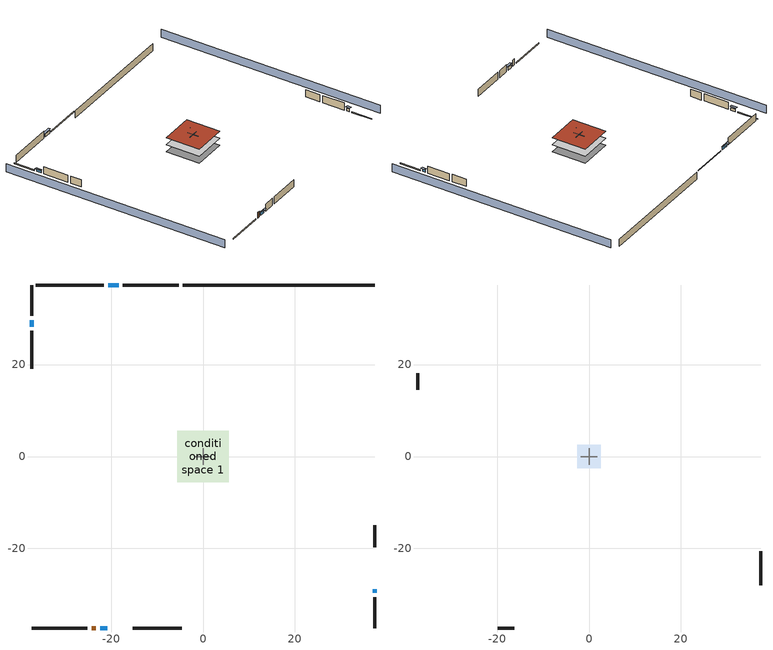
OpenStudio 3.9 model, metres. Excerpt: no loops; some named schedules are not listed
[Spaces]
conditioned space 1
 floor foundation (Slab2 construction): -5.58,-5.58 -5.58,5.58 5.58,5.58 5.58,-5.58 z-2.13
 floor adiabatic (AdiabaticFloorConstruction): -5.58,-5.58 -5.58,5.58 5.58,5.58 5.58,-5.58 z0.3
 wall outside (Wall3 construction): -21.57,37.3 -36.37,37.3 z0.3:2.74
 wall outside (Wall4 construction): 37.3,-19.73 37.3,-14.94 z0.3:2.74
 wall outside (Wall7 construction): -15.28,-37.3 -4.67,-37.3 z0.3:2.74
 wall outside (Wall8 construction): -37.3,27.31 -37.3,19.08 z0.3:2.74
 wall outside (RimJoist1 construction): -5.29,37.3 -17.42,37.3 z0.3:0.61
 wall outside (RimJoist2 construction): 37.3,-37.3 37.3,-30.57 z0.3:0.61
 wall outside (RimJoist3 construction): -37.3,-37.3 -25.17,-37.3 z0.3:0.61
 wall outside (RimJoist4 construction): -37.3,37.3 -37.3,30.57 z0.3:0.61
 wall outside (AdiabaticWallConstruction): -18.35,37.3 -20.64,37.3 / 37.3,-29.64 37.3,-28.9 z0.3:1.31; -22.4,-37.3 -20.79,-37.3 z0.3:1.4; -37.3,29.64 -37.3,28.23 z0.3:1.22
 wall outside (AdiabaticWallConstruction 1): -24.24,-37.3 -23.33,-37.3 z0.3:2.34
 wall to garage 1 (Wall5 construction): -1.83,0 1.83,0 z0.3:2.74
 wall to garage 1 (Wall6 construction): 0,-1.83 0,1.83 z0.3:2.74
 wall foundation (FoundationWall1 construction): 37.3,37.3 -4.36,37.3 z-2.13:0.3
 window (WindowConstruction): -18.35,37.3 -20.64,37.3 z0.3:1.31
 window (WindowConstruction 1): 37.3,-29.64 37.3,-28.9 z0.3:1.31
 window (WindowConstruction 2): -22.4,-37.3 -20.79,-37.3 z0.3:1.4
 window (WindowConstruction 3): -37.3,29.64 -37.3,28.24 z0.3:1.22
 door (Door): -24.24,-37.3 -23.33,-37.3 z0.3:2.34
 ceiling adiabatic (AdiabaticFloorConstruction): 5.58,-5.58 5.58,5.58 -5.58,5.58 -5.58,-5.58 z0.3
 roof outside (Roof2 construction): -5.58,5.58 -5.58,-5.58 5.58,-5.58 5.58,5.58 z2.74
garage 1
 floor foundation (Slab1 construction): -2.59,-2.59 -2.59,2.59 2.59,2.59 2.59,-2.59 z0
 wall outside (Wall1 construction): 37.3,-27.97 37.3,-20.65 z0.3:2.74
 wall outside (Wall2 construction): -19.86,-37.3 -16.2,-37.3 z0.3:2.74
 wall outside (Wall9 construction): -37.3,18.16 -37.3,14.5 z0.3:2.74
 roof outside (Roof1 construction): -2.59,2.59 -2.59,-2.59 2.59,-2.59 2.59,2.59 z2.74
shading: -41.87,37.3 -41.87,-37.3 / 41.87,-37.3 41.87,37.3 z0:2.74; -20.95,37.3 -18.05,37.3 -18.05,37.91 -20.95,37.91 z1.62; 37.3,-28.59 37.3,-29.94 37.91,-29.94 37.91,-28.59 z1.62; -20.49,-37.3 -22.7,-37.3 -22.7,-37.91 -20.49,-37.91 z1.71; -37.3,27.93 -37.3,29.94 -37.91,29.94 -37.91,27.93 z1.52
[Site]
Portland Intl Arpt_OR: Latitude {deg}=45.59; Longitude {deg}=-122.6; Time Zone {hr}=-8; Elevation {m}=33; Terrain=Suburbs; Keep Site Location Information=Yes
[Site:GroundTemperature:Shallow]
10.2558, 8.96328, 8.85977, 9.47314, 11.9355, 14.3863, 16.5111, 17.8571, 17.9714, 16.8767, 14.8061, 12.4304
[Site:WaterMainsTemperature]
Calculation Method=Schedule; Temperature Schedule=mains temperature schedule
[Building]
Building 1
[Material] Roughness=Rough
Name | Thickness {m} | Conductivity {W/m-K} | Density {kg/m3} | Specific Heat {J/kg-K} | Thermal Absorptance | Solar Absorptance | Visible Absorptance
asphalt or fiberglass shingles | 0.00635 | 0.162714 | 1121.4 | 1465.45 | 0.9 | 0.85 | 0.85
roof rigid ins | 0.00254769 | 0.029427 | 32.04 | 1214.23 | 0.9 | 0.7 | 0.7
osb sheathing 0.5 in. | 0.0127 | 0.115458 | 512.64 | 1214.23 | 0.9 | 0.6 | 0.6
roof rigid ins 1 | 0.103632 | 0.029427 | 32.04 | 1214.23 | 0.9 | 0.7 | 0.7
osb sheathing 0.75 in. | 0.01905 | 0.115458 | 512.64 | 1214.23 | 0.9 | 0.7 | 0.7
roof stud and cavity | 0.2032 | 0.0828465 | 78.34581 | 1123.46 | 0.9 | 0.7 | 0.7
gypsum board | 0.0127 | 0.160291 | 801 | 837.4 | 0.9 | 0.6 | 0.6
wood siding | 0.0254 | 0.102417 | 544.68 | 1172.36 | 0.9 | 0.85 | 0.85
osb sheathing 0.5 in. 1 | 0.0127 | 0.115458 | 512.64 | 1214.23 | 0.9 | 0.7 | 0.7
wall stud and cavity | 0.1397 | 0.727959 | 139.0536 | 1170.24 | 0.9 | 0.6 | 0.6
wall stud and cavity 1 | 0.1397 | 0.550994 | 139.0536 | 1170.24 | 0.9 | 0.7 | 0.7
osb sheathing 0.5 in. 2; osb sheathing 0.5 in. 3 | 0.0127 | 0.115458 | 512.64 | 1214.23
wall stud and cavity 2 | 0.1397 | 0.335416 | 139.0536 | 1170.24 | 0.9 | 0.7 | 0.7
rim joist stud and cavity | 0.0508 | 0.178688 | 50.32683 | 1063.81 | 0.9 | 0.6 | 0.6
concrete 4.0 in. | 0.1016 | 1.803125 | 2242.8 | 837.4 | 0.9 | 0.7 | 0.7
concrete 8.0 in. | 0.2032 | 1.803125 | 2242.8 | 837.4 | 0.9 | 0.7 | 0.7
gypsum board 1 | 0.0127 | 0.160291 | 801 | 837.4 | 0.9 | 0.7 | 0.7
floor covering | 0.0127 | 0.0450781 | 54.468 | 1339.84 | 0.9 | 0.9 | 0.9
wood siding 1; wood siding 2 | 0.0254 | 0.102417 | 544.68 | 1172.36
wall rigid ins; floor rigid ins | 0.512978 | 0.029427 | 32.04 | 1214.23 | 0.9 | 0.7 | 0.7
wall stud and cavity 3 | 0.0889 | 0.380278 | 52.3479 | 1209.89 | 0.9 | 0.7 | 0.7
door material | 0.04445 | 0.0612267 | 512.64 | 1214.23 | 0.9 | 0.7 | 0.7
floor stud and cavity | 0.1397 | 1.75129 | 37.0049 | 1207.88 | 0.9 | 0.7 | 0.7
floor covering 1 | 0.0127 | 0.0433444 | 54.468 | 1339.84 | 0.9 | 0.6 | 0.6
wall stud and cavity 4 | 0.0889 | 0.391764 | 83.0341 | 1211.67 | 0.9 | 0.7 | 0.7
furniture material conditioned space 1; furniture material garage 1 | 0.1524 | 0.115458 | 640.8 | 1214.23 | 0.9 | 0.6 | 0.6
[Construction]
Roof1 construction: asphalt or fiberglass shingles, roof rigid ins, osb sheathing 0.5 in.
Roof2 construction: asphalt or fiberglass shingles, roof rigid ins 1, osb sheathing 0.75 in., roof stud and cavity, gypsum board
Wall1 construction; Wall2 construction; Wall9 construction: wood siding, osb sheathing 0.5 in. 1, wall stud and cavity
Wall3 construction; Wall4 construction; Wall7 construction; Wall8 construction: wood siding, osb sheathing 0.5 in. 1, wall stud and cavity 1, gypsum board
Wall5 construction: osb sheathing 0.5 in. 2, wall stud and cavity 2, gypsum board
Wall6 construction: osb sheathing 0.5 in. 3, wall stud and cavity 2, gypsum board
RimJoist1 construction; RimJoist2 construction; RimJoist3 construction; RimJoist4 construction: wood siding, rim joist stud and cavity
Slab1 construction: concrete 4.0 in.
FoundationWall1 construction: concrete 8.0 in., gypsum board 1
Slab2 construction: concrete 4.0 in., floor covering
WindowConstruction; WindowConstruction 1; WindowConstruction 2; WindowConstruction 3: WindowMaterial
AdiabaticWallConstruction: wood siding 1, wall rigid ins, wall stud and cavity 3, gypsum board
Door: door material
AdiabaticWallConstruction 1: wood siding 2, wall rigid ins, wall stud and cavity 3, gypsum board
AdiabaticFloorConstruction: floor stud and cavity, floor rigid ins, osb sheathing 0.75 in., floor covering 1
PartitionWallConstruction: gypsum board, wall stud and cavity 4, gypsum board
furniture construction conditioned space 1: furniture material conditioned space 1
furniture construction garage 1: furniture material garage 1
[WindowMaterial:SimpleGlazingSystem]
WindowMaterial: U-Factor {W/m2-K}=2.15764; Solar Heat Gain Coefficient=0.44
[ThermalZone] Multiplier=1; Use Ideal Air Loads=No
Name | Volume {m3} | Thermostat
conditioned space | 606.66 | conditioned space temperature setpoint
garage | 65.242
[Sizing:Zone]
garage: Zone Cooling Design Supply Air Temperature Input Method=SupplyAirTemperature; Zone Cooling Design Supply Air Temperature {C}=14; Zone Cooling Design Supply Air Temperature Difference {deltaC}=11.11; Zone Heating Design Supply Air Temperature Input Method=SupplyAirTemperature; Zone Heating Design Supply Air Temperature {C}=40; Zone Heating Design Supply Air Temperature Difference {deltaC}=11.11; Zone Cooling Design Supply Air Humidity Ratio {kg-H2O/kg-air}=0.0085; Zone Heating Design Supply Air Humidity Ratio {kg-H2O/kg-air}=0.008; Cooling Design Air Flow Method=DesignDay; Heating Design Air Flow Method=DesignDay; Account for Dedicated Outdoor Air System=No; Dedicated Outdoor Air System Control Strategy=NeutralSupplyAir; Dedicated Outdoor Air Low Setpoint Temperature for Design {C}=autosize; Dedicated Outdoor Air High Setpoint Temperature for Design {C}=autosize; Zone Load Sizing Method=Sensible Load Only No Latent Load; Zone Latent Cooling Design Supply Air Humidity Ratio Input Method=HumidityRatioDifference; Zone Cooling Design Supply Air Humidity Ratio Difference {kgWater/kgDryAir}=0.005; Zone Latent Heating Design Supply Air Humidity Ratio Input Method=HumidityRatioDifference; Zone Humidification Design Supply Air Humidity Ratio Difference {kgWater/kgDryAir}=0.005; Sizing Option=Coincident
[Space]
Name | Thermal Zone | Volume {m3}
conditioned space 1 | conditioned space | 606.66
garage 1 | garage | 65.242
[ThermostatSetpoint:DualSetpoint]
conditioned space temperature setpoint: Heating Setpoint Temperature Schedule=heating setpoint; Cooling Setpoint Temperature Schedule=cooling setpoint; Temperature Difference Between Cutout And Setpoint {deltaC}=0
[Foundation:Kiva] Wall Depth Below Slab {m}=0.2032
Name | Initial Indoor Air Temperature {C} | Wall Height Above Grade {m}
Foundation Kiva 1 | 13.4258 | 0.1016
Foundation Kiva 2 | 20.5556 | 0.3048
[Foundation:Kiva:Settings]
Soil Conductivity {W/m-K}=1.3848; Soil Density {kg/m3}=1842.3; Soil Specific Heat {J/kg-K}=418.7; Ground Solar Absorptivity=0.9; Ground Thermal Absorptivity=0.9; Ground Surface Roughness {m}=0.03; Far-Field Width {m}=40; Deep-Ground Boundary Condition=ZeroFlux; Deep-Ground Depth {m}=40; Minimum Cell Dimension {m}=0.2; Maximum Cell Growth Coefficient=3; Simulation Timestep=Timestep
[SurfaceProperty:ExposedFoundationPerimeter] Exposed Perimeter Calculation Method=TotalExposedPerimeter
Name | Total Exposed Perimeter {m}
Slab1 | 14.6304
Slab2 | 41.66616
[SurfaceProperty:IncidentSolarMultiplier] Incident Solar Multiplier=1; Incident Solar Multiplier Schedule=trans schedule winter=0.85 summer=0.7
Window1; Window2; Window3; Window4
[InternalMass:Definition] Design Level Calculation Method=SurfaceArea
Name | Construction | Surface Area {m2}
partition wall mass | PartitionWallConstruction | 248.794
furniture mass conditioned space 1 | furniture construction conditioned space 1 | 99.51774
furniture mass garage 1 | furniture construction garage 1 | 2.67561
[InternalMass] Multiplier=1
Name | Internal Mass Definition | Space or SpaceType
partition wall mass | partition wall mass | conditioned space 1
furniture mass conditioned space 1 | furniture mass conditioned space 1 | conditioned space 1
furniture mass garage 1 | furniture mass garage 1 | garage 1
[EnergyManagementSystem:Sensor]
Name | Output Variable or Output Meter Index Key | Output Variable or Output Meter
water_heater_T_set | water heater setpoint | Schedule Value
out_pb_s |  | Site Outdoor Air Barometric Pressure
out_wt_s |  | Site Outdoor Air Humidity Ratio
site_vw_s |  | Site Wind Speed
cool_season | cooling season schedule | Schedule Value
natural_vent_s | natural vent schedule | Schedule Value
htg_sp_s | heating setpoint | Schedule Value
clg_sp_s | cooling setpoint | Schedule Value
mech_vent_range_fan_0_sch_s | mech vent range fan 0 schedule | Schedule Value
mech_vent_bath_fan_0_sch_s | mech vent bath fan 0 schedule | Schedule Value
clothes_dryer_exhaust_0_sch_s | clothes_dryer | Schedule Value
htg_load_cond |  | Heating:EnergyTransfer:Zone:CONDITIONED SPACE
clg_load_cond |  | Cooling:EnergyTransfer:Zone:CONDITIONED SPACE
s_conv | FoundationWall1 | Surface Inside Face Convection Heat Gain Energy
s_ig | FoundationWall1 | Surface Inside Face Internal Gains Radiation Heat Gain Energy
s_sol | FoundationWall1 | Surface Inside Face Solar Radiation Heat Gain Energy
s_lgt | FoundationWall1 | Surface Inside Face Lights Radiation Heat Gain Energy
s_surf | FoundationWall1 | Surface Inside Face Net Surface Thermal Radiation Heat Gain Energy
s_conv_1 | inferred conditioned ceiling | Surface Inside Face Convection Heat Gain Energy
s_ig_1 | inferred conditioned ceiling | Surface Inside Face Internal Gains Radiation Heat Gain Energy
s_sol_1 | inferred conditioned ceiling | Surface Inside Face Solar Radiation Heat Gain Energy
s_lgt_1 | inferred conditioned ceiling | Surface Inside Face Lights Radiation Heat Gain Energy
s_surf_1 | inferred conditioned ceiling | Surface Inside Face Net Surface Thermal Radiation Heat Gain Energy
s_conv_2 | inferred conditioned floor | Surface Inside Face Convection Heat Gain Energy
s_ig_2 | inferred conditioned floor | Surface Inside Face Internal Gains Radiation Heat Gain Energy
s_sol_2 | inferred conditioned floor | Surface Inside Face Solar Radiation Heat Gain Energy
s_lgt_2 | inferred conditioned floor | Surface Inside Face Lights Radiation Heat Gain Energy
s_surf_2 | inferred conditioned floor | Surface Inside Face Net Surface Thermal Radiation Heat Gain Energy
s_conv_3 | RimJoist1 | Surface Inside Face Convection Heat Gain Energy
s_ig_3 | RimJoist1 | Surface Inside Face Internal Gains Radiation Heat Gain Energy
s_sol_3 | RimJoist1 | Surface Inside Face Solar Radiation Heat Gain Energy
s_lgt_3 | RimJoist1 | Surface Inside Face Lights Radiation Heat Gain Energy
s_surf_3 | RimJoist1 | Surface Inside Face Net Surface Thermal Radiation Heat Gain Energy
s_conv_4 | RimJoist2 | Surface Inside Face Convection Heat Gain Energy
s_ig_4 | RimJoist2 | Surface Inside Face Internal Gains Radiation Heat Gain Energy
s_sol_4 | RimJoist2 | Surface Inside Face Solar Radiation Heat Gain Energy
s_lgt_4 | RimJoist2 | Surface Inside Face Lights Radiation Heat Gain Energy
s_surf_4 | RimJoist2 | Surface Inside Face Net Surface Thermal Radiation Heat Gain Energy
s_conv_5 | RimJoist3 | Surface Inside Face Convection Heat Gain Energy
s_ig_5 | RimJoist3 | Surface Inside Face Internal Gains Radiation Heat Gain Energy
s_sol_5 | RimJoist3 | Surface Inside Face Solar Radiation Heat Gain Energy
s_lgt_5 | RimJoist3 | Surface Inside Face Lights Radiation Heat Gain Energy
s_surf_5 | RimJoist3 | Surface Inside Face Net Surface Thermal Radiation Heat Gain Energy
s_conv_6 | RimJoist4 | Surface Inside Face Convection Heat Gain Energy
s_ig_6 | RimJoist4 | Surface Inside Face Internal Gains Radiation Heat Gain Energy
s_sol_6 | RimJoist4 | Surface Inside Face Solar Radiation Heat Gain Energy
s_lgt_6 | RimJoist4 | Surface Inside Face Lights Radiation Heat Gain Energy
s_surf_6 | RimJoist4 | Surface Inside Face Net Surface Thermal Radiation Heat Gain Energy
s_conv_7 | Roof2 | Surface Inside Face Convection Heat Gain Energy
s_ig_7 | Roof2 | Surface Inside Face Internal Gains Radiation Heat Gain Energy
s_sol_7 | Roof2 | Surface Inside Face Solar Radiation Heat Gain Energy
s_lgt_7 | Roof2 | Surface Inside Face Lights Radiation Heat Gain Energy
s_surf_7 | Roof2 | Surface Inside Face Net Surface Thermal Radiation Heat Gain Energy
s_conv_8 | Slab2 | Surface Inside Face Convection Heat Gain Energy
s_ig_8 | Slab2 | Surface Inside Face Internal Gains Radiation Heat Gain Energy
s_sol_8 | Slab2 | Surface Inside Face Solar Radiation Heat Gain Energy
s_lgt_8 | Slab2 | Surface Inside Face Lights Radiation Heat Gain Energy
s_surf_8 | Slab2 | Surface Inside Face Net Surface Thermal Radiation Heat Gain Energy
ss_sol | Door1 | Surface Inside Face Solar Radiation Heat Gain Energy
ss_lgt | Door1 | Surface Inside Face Lights Radiation Heat Gain Energy
ss_conv | Door1 | Surface Inside Face Convection Heat Gain Energy
ss_ig | Door1 | Surface Inside Face Internal Gains Radiation Heat Gain Energy
ss_surf | Door1 | Surface Inside Face Net Surface Thermal Radiation Heat Gain Energy
ss_conv_1 | Window1 | Surface Inside Face Convection Heat Gain Energy
ss_ig_1 | Window1 | Surface Inside Face Internal Gains Radiation Heat Gain Energy
ss_surf_1 | Window1 | Surface Inside Face Net Surface Thermal Radiation Heat Gain Energy
ss_trans_in | Window1 | Surface Window Transmitted Solar Radiation Rate
ss_back_out | Window1 | Surface Window Shortwave from Zone Back Out Window Heat Transfer Rate
ss_trans_out | Window1 | Surface Inside Face Initial Transmitted Diffuse Transmitted Out Window Solar Radiation Rate
ss_conv_2 | Window2 | Surface Inside Face Convection Heat Gain Energy
ss_ig_2 | Window2 | Surface Inside Face Internal Gains Radiation Heat Gain Energy
ss_surf_2 | Window2 | Surface Inside Face Net Surface Thermal Radiation Heat Gain Energy
ss_trans_in_1 | Window2 | Surface Window Transmitted Solar Radiation Rate
ss_back_out_1 | Window2 | Surface Window Shortwave from Zone Back Out Window Heat Transfer Rate
ss_trans_out_1 | Window2 | Surface Inside Face Initial Transmitted Diffuse Transmitted Out Window Solar Radiation Rate
ss_conv_3 | Window3 | Surface Inside Face Convection Heat Gain Energy
ss_ig_3 | Window3 | Surface Inside Face Internal Gains Radiation Heat Gain Energy
ss_surf_3 | Window3 | Surface Inside Face Net Surface Thermal Radiation Heat Gain Energy
ss_trans_in_2 | Window3 | Surface Window Transmitted Solar Radiation Rate
ss_back_out_2 | Window3 | Surface Window Shortwave from Zone Back Out Window Heat Transfer Rate
ss_trans_out_2 | Window3 | Surface Inside Face Initial Transmitted Diffuse Transmitted Out Window Solar Radiation Rate
ss_conv_4 | Window4 | Surface Inside Face Convection Heat Gain Energy
ss_ig_4 | Window4 | Surface Inside Face Internal Gains Radiation Heat Gain Energy
ss_surf_4 | Window4 | Surface Inside Face Net Surface Thermal Radiation Heat Gain Energy
ss_trans_in_3 | Window4 | Surface Window Transmitted Solar Radiation Rate
ss_back_out_3 | Window4 | Surface Window Shortwave from Zone Back Out Window Heat Transfer Rate
ss_trans_out_3 | Window4 | Surface Inside Face Initial Transmitted Diffuse Transmitted Out Window Solar Radiation Rate
s_conv_9 | Wall3 | Surface Inside Face Convection Heat Gain Energy
s_ig_9 | Wall3 | Surface Inside Face Internal Gains Radiation Heat Gain Energy
s_sol_9 | Wall3 | Surface Inside Face Solar Radiation Heat Gain Energy
s_lgt_9 | Wall3 | Surface Inside Face Lights Radiation Heat Gain Energy
s_surf_9 | Wall3 | Surface Inside Face Net Surface Thermal Radiation Heat Gain Energy
s_conv_10 | Wall4 | Surface Inside Face Convection Heat Gain Energy
s_ig_10 | Wall4 | Surface Inside Face Internal Gains Radiation Heat Gain Energy
s_sol_10 | Wall4 | Surface Inside Face Solar Radiation Heat Gain Energy
s_lgt_10 | Wall4 | Surface Inside Face Lights Radiation Heat Gain Energy
s_surf_10 | Wall4 | Surface Inside Face Net Surface Thermal Radiation Heat Gain Energy
s_conv_11 | Wall5 | Surface Inside Face Convection Heat Gain Energy
s_ig_11 | Wall5 | Surface Inside Face Internal Gains Radiation Heat Gain Energy
s_sol_11 | Wall5 | Surface Inside Face Solar Radiation Heat Gain Energy
s_lgt_11 | Wall5 | Surface Inside Face Lights Radiation Heat Gain Energy
s_surf_11 | Wall5 | Surface Inside Face Net Surface Thermal Radiation Heat Gain Energy
s_conv_12 | Wall6 | Surface Inside Face Convection Heat Gain Energy
s_ig_12 | Wall6 | Surface Inside Face Internal Gains Radiation Heat Gain Energy
s_sol_12 | Wall6 | Surface Inside Face Solar Radiation Heat Gain Energy
s_lgt_12 | Wall6 | Surface Inside Face Lights Radiation Heat Gain Energy
s_surf_12 | Wall6 | Surface Inside Face Net Surface Thermal Radiation Heat Gain Energy
s_conv_13 | Wall7 | Surface Inside Face Convection Heat Gain Energy
s_ig_13 | Wall7 | Surface Inside Face Internal Gains Radiation Heat Gain Energy
s_sol_13 | Wall7 | Surface Inside Face Solar Radiation Heat Gain Energy
s_lgt_13 | Wall7 | Surface Inside Face Lights Radiation Heat Gain Energy
s_surf_13 | Wall7 | Surface Inside Face Net Surface Thermal Radiation Heat Gain Energy
s_conv_14 | Wall8 | Surface Inside Face Convection Heat Gain Energy
s_ig_14 | Wall8 | Surface Inside Face Internal Gains Radiation Heat Gain Energy
s_sol_14 | Wall8 | Surface Inside Face Solar Radiation Heat Gain Energy
s_lgt_14 | Wall8 | Surface Inside Face Lights Radiation Heat Gain Energy
s_surf_14 | Wall8 | Surface Inside Face Net Surface Thermal Radiation Heat Gain Energy
im_conv | furniture mass conditioned space 1 | Surface Inside Face Convection Heat Gain Energy
im_ig | furniture mass conditioned space 1 | Surface Inside Face Internal Gains Radiation Heat Gain Energy
im_sol | furniture mass conditioned space 1 | Surface Inside Face Solar Radiation Heat Gain Energy
im_lgt | furniture mass conditioned space 1 | Surface Inside Face Lights Radiation Heat Gain Energy
im_surf | furniture mass conditioned space 1 | Surface Inside Face Net Surface Thermal Radiation Heat Gain Energy
im_conv_1 | partition wall mass | Surface Inside Face Convection Heat Gain Energy
im_ig_1 | partition wall mass | Surface Inside Face Internal Gains Radiation Heat Gain Energy
im_sol_1 | partition wall mass | Surface Inside Face Solar Radiation Heat Gain Energy
im_lgt_1 | partition wall mass | Surface Inside Face Lights Radiation Heat Gain Energy
im_surf_1 | partition wall mass | Surface Inside Face Net Surface Thermal Radiation Heat Gain Energy
airflow_gain | infil flow | Infiltration Sensible Heat Gain Energy
airflow_loss | infil flow | Infiltration Sensible Heat Loss Energy
airflow_gain_1 | natural vent flow | Infiltration Sensible Heat Gain Energy
airflow_loss_1 | natural vent flow | Infiltration Sensible Heat Loss Energy
airflow_gain_2 | whole house fan flow | Infiltration Sensible Heat Gain Energy
airflow_loss_2 | whole house fan flow | Infiltration Sensible Heat Loss Energy
mv_conv | mech vent bath fan 0 | Electric Equipment Convective Heating Energy
mv_rad | mech vent bath fan 0 | Electric Equipment Radiant Heating Energy
mv_conv_1 | mech vent house fan | Electric Equipment Convective Heating Energy
mv_rad_1 | mech vent house fan | Electric Equipment Radiant Heating Energy
mv_conv_2 | mech vent house fan cfis | Electric Equipment Convective Heating Energy
mv_rad_2 | mech vent house fan cfis | Electric Equipment Radiant Heating Energy
[ElectricEquipment:Definition] Design Level Calculation Method=EquipmentLevel
Name | Design Level {W} | Fraction Latent | Fraction Radiant | Fraction Lost
ceiling fan | 18.392 | 0 | 0.558 | 0
clothes washer | 430.012 | 0.03 | 0.162 | 0.7
clothes dryer | 2907.94 | 0.015 | 0.081 | 0.85
dishwasher | 546.15 | 0.3 | 0.18 | 0.4
fridge | 45.9075 | 0 | 0.6 | 0
cooking range | 1200.1 | 0.08 | 0.432 | 0.2
misc tv | 867.322 | 0 | 0.6 | 0
misc plug loads | 752.324 | 0.021 | 0.558 | 0.049
whole house fan; mech vent house fan | 0 | 0 | 0 | 1
mech vent house fan cfis | 0 | 0 | 0 | 0
mech vent range fan 0; mech vent bath fan 0 | 30 | 0 | 0 | 1
[ElectricEquipment] Space or SpaceType=conditioned space 1
Name | Electric Equipment Definition | Schedule
ceiling fan | ceiling fan | ceiling_fan
clothes washer | clothes washer | clothes_washer
clothes dryer | clothes dryer | clothes_dryer
dishwasher | dishwasher | dishwasher
fridge | fridge | fridge schedule
cooking range | cooking range | cooking_range
misc tv | misc tv | plug_loads_tv
misc plug loads | misc plug loads | plug_loads_other
whole house fan | whole house fan | Always On Discrete
mech vent house fan | mech vent house fan | mech vent house fan schedule
mech vent house fan cfis | mech vent house fan cfis | mech vent house fan cfis schedule
mech vent range fan 0 | mech vent range fan 0 | mech vent range fan 0 schedule
mech vent bath fan 0 | mech vent bath fan 0 | mech vent bath fan 0 schedule
[OtherEquipment:Definition] Design Level Calculation Method=EquipmentLevel
Name | Design Level {W} | Fraction Latent | Fraction Radiant | Fraction Lost
water heater sens; mech vent house fan sensible load | 0 | 0 | 0 | 0
water heater lat; mech vent house fan latent load | 0 | 1 | 0 | 0
water heater energy adjustment1 | 0.01 | 0 | 0 | 1
clothes dryer 2 | 0 | 0.015 | 0.081 | 0.85
cooking range 2 | 0 | 0.08 | 0.432 | 0.2
general water use sensible | -43.4886 | 0 | 0.6 | 0
general water use latent | 44.1266 | 1 | 0 | 0
[OtherEquipment] Space or SpaceType=conditioned space 1
Name | Other Equipment Definition | Schedule | Fuel Type
water heater sens | water heater sens | Always On Discrete
water heater lat | water heater lat | Always On Discrete
water heater energy adjustment1 | water heater energy adjustment1 | Always On Discrete | Electricity
clothes dryer 1 | clothes dryer 2 | clothes_dryer | Electricity
cooking range 1 | cooking range 2 | cooking_range | Electricity
general water use sensible | general water use sensible | general water use schedule
general water use latent | general water use latent | general water use schedule
mech vent house fan sensible load | mech vent house fan sensible load | Always On Discrete
mech vent house fan latent load | mech vent house fan latent load | Always On Discrete
[WaterUse:Equipment:Definition]
Name | Peak Flow Rate {m3/s}
clothes washer | 2.46039e-06
dishwasher | 7.66999e-06
[Lights:Definition] Design Level Calculation Method=LightingLevel; Fraction Radiant=0.6; Fraction Visible=0.2; Return Air Fraction=0
Name | Lighting Level {W}
interior lighting | 433.299
garage lighting | 12.1503
[Lights] Fraction Replaceable=1
Name | Lights Definition | Space or SpaceType | Schedule
interior lighting | interior lighting | conditioned space 1 | lighting_interior
garage lighting | garage lighting | garage 1 | lighting_garage
[Exterior:Lights:Definition]
exterior lighting: Design Level {W}=13.4573
[Exterior:Lights]
exterior lighting: Exterior Lights Definition=exterior lighting; Schedule=exterior lighting schedule
[People:Definition]
occupants: Number of People Calculation Method=People; Number of People {people}=2; Fraction Radiant=0.314171; Sensible Heat Fraction=0.56303; Carbon Dioxide Generation Rate {m3/s-W}=0; Enable ASHRAE 55 Comfort Warnings=No; Mean Radiant Temperature Calculation Type=EnclosureAveraged
[People]
occupants: People Definition=occupants; Space or SpaceType=conditioned space 1; Number of People Schedule=occupants; Activity Level Schedule=occupants activity schedule; Multiplier=1
[SpaceInfiltration:DesignFlowRate] Space or SpaceType=conditioned space 1; Schedule=Always On Discrete; Design Flow Rate Calculation Method=Flow/Space; Design Flow Rate {m3/s}=0
natural vent flow; whole house fan flow; infil flow
[SpaceInfiltration:EffectiveLeakageArea]
infil garage 1: Space or SpaceType=garage 1; Schedule=Always On Discrete; Effective Air Leakage Area {cm2}=407.755; Stack Coefficient=0.000129147; Wind Coefficient=4.64657e-05
